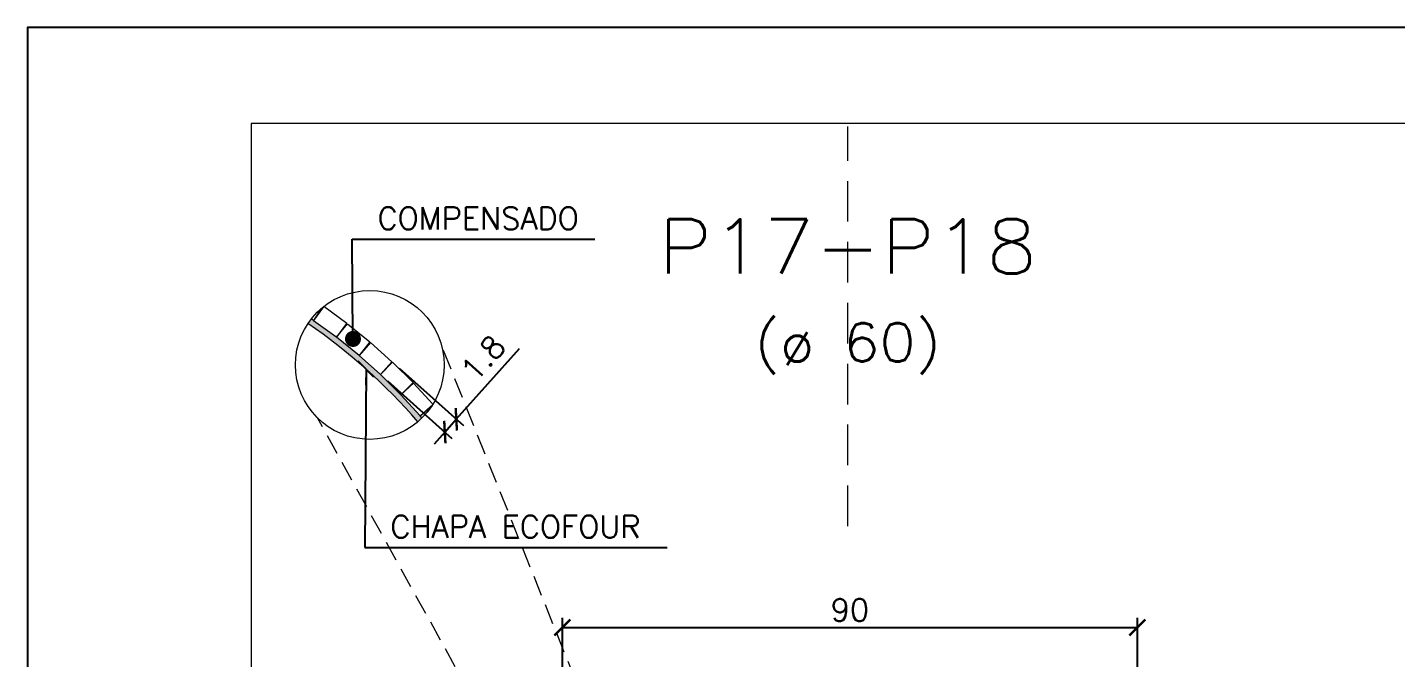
# Model space of a CAD drawing. Extents: x -23436 to 4767, y -3862 to 10024.
# Drawn here: x -19091.4 to -18662.8, y -815.1 to -617.7 of the extents above; entities that cross this region are included whole.
import ezdxf
from ezdxf.enums import TextEntityAlignment as Align

# ---------------------------------------------------------------- set-up
doc = ezdxf.new("R2010")
doc.units = 0
doc.header["$PDMODE"] = 2
doc.header["$PDSIZE"] = 10
doc.linetypes.add('HIDDEN', pattern=[9.524999999999995, 6.349999999999998, -3.174999999999998])
doc.layers.get('0').update_dxf_attribs({"lineweight": 13})
doc.layers.get('Defpoints').update_dxf_attribs({"lineweight": 13})
for name, color, linetype, lineweight in [('contorno de painel', 7, 'Continuous', 13), ('cotas', 4, 'Continuous', 13), ('EST-SIMB', 7, 'Continuous', 9), ('FOLHA MB', 7, 'Continuous', 13), ('HACHURACONCRETO', 7, 'Continuous', 13), ('Texto Seção', 7, 'Continuous', 15)]:
    doc.layers.add(name, color=color, linetype=linetype, lineweight=lineweight)
for name, color, linetype in [('Cota', 4, 'Continuous'), ('MB Logo', 254, 'Continuous'), ('Texto de Titulo', 7, 'Continuous'), ('Texto Qtd Sarr', 242, 'Continuous')]:
    doc.layers.add(name, color=color, linetype=linetype)
doc.layers.add('Laje_Perimetro', color=7, linetype='Continuous', plot=False)
doc.styles.add('ROMANS', font='romans.shx')
doc.dimstyles.new('COTA SECAO', dxfattribs={"dimtxt": 7, "dimasz": 5, "dimexe": 3, "dimexo": 3, "dimgap": 2, "dimtad": 3, "dimdec": 1, "dimlfac": 0.5, "dimzin": 12, "dimdsep": 46, "dimtxsty": 'ROMANS', "dimblk": 'ARCHTICK', "dimcen": 0, "dimclrd": 4, "dimclre": 4, "dimclrt": 1, "dimadec": 1, "dimazin": 3, "dimtfac": 1, "dimtdec": 1, "dimtmove": 0, "dimatfit": 3, "dimldrblk": 'OBLIQUE', "dimfxl": 0, "dimtolj": 1, "dimtzin": 12, "dimarcsym": 0})
doc.dimstyles.new('PAINEL', dxfattribs={"dimtxt": 7, "dimasz": 5, "dimexe": 3, "dimexo": 3, "dimgap": 3, "dimtad": 1, "dimdec": 1, "dimzin": 12, "dimdsep": 46, "dimtxsty": 'ROMANS', "dimblk": 'ARCHTICK', "dimcen": 0, "dimclrd": 4, "dimclre": 4, "dimclrt": 1, "dimadec": 1, "dimazin": 3, "dimtfac": 1, "dimtdec": 1, "dimtmove": 0, "dimatfit": 3, "dimldrblk": 'OBLIQUE', "dimfxl": 0, "dimtolj": 1, "dimtzin": 12, "dimarcsym": 0})

# ---------------------------------------------------------------- blocks, each defined once
blk = doc.blocks.new('A$C169d8357')
at = {"layer": 'FOLHA MB', "color": 1}
for points in [[(0, 1199.93842203898), (0, 149.9384220389802), (1485.020408163266, 149.9384220389802), (1485.020408163266, 1199.93842203898)], [(70, 1169.93842203898), (70, 179.9384220389802), (1455.020408163266, 179.9384220389802), (1455.020408163266, 1169.93842203898)]]:
    blk.add_lwpolyline(points, close=True, dxfattribs=at)
blk = doc.blocks.new('titulo1')
at = {"layer": 'Defpoints', "color": 252, "linetype": 'HIDDEN', "ltscale": 2}
blk.add_line((0, 0), (0, 125), dxfattribs=at)
at = {"layer": 'Defpoints', "style": 'ROMANS', "oblique": 15}
blk.add_attdef('FOLHA', text='', height=10, dxfattribs=at).set_placement((0, 15.57675084016591), align=Align.MIDDLE_CENTER)
at = {"layer": 'Texto Qtd Sarr', "color": 3, "style": 'ROMANS', "oblique": 15}
for tag, height, p in [('TITULO', 17, (0, 71.44876437297353)), ('SEÇÃO', 12, (0, 41.54817972865203))]:
    blk.add_attdef(tag, text='', height=height, dxfattribs=at).set_placement(p, align=Align.MIDDLE_CENTER)
blk = doc.blocks.new('A$C79e9a0e9')
at = {"layer": 'HACHURACONCRETO'}
h = blk.add_hatch(color=1, dxfattribs=at)
h.dxf.hatch_style = 1
edge = h.paths.add_edge_path()
edge.add_arc((7.758700074664375, 7.758700073226919), 7.758700052725315, 310.2445678957832, 314.632791517651)
edge.add_line((13.20965583391262, 2.237422338963029), (13.03514587370228, 2.447534743871472))
edge.add_line((13.03514587370228, 2.447534743871472), (11.00847628640258, 4.655724409763991))
edge.add_line((11.00847628640258, 4.655724409763991), (8.875102951151348, 6.761005727974464))
edge.add_line((8.875102951151348, 6.761005727974464), (6.640244621146849, 8.758228665258969))
edge.add_line((6.640244621146849, 8.758228665258969), (4.309368306710894, 10.6425075256044))
edge.add_line((4.309368306710894, 10.6425075256044), (1.88817590178769, 12.40923290174811))
edge.add_line((1.88817590178769, 12.40923290174811), (1.662153256853344, 12.5576107296036))
edge.add_arc((7.758700053231223, 7.758700053797554), 7.758700053152627, 141.7918671205244, 146.1805039409055)
edge.add_arc((-32.61093252662613, -37.41216328146407), 60.00000000000014, 40.854846404606974, 55.570225649170084, ccw=False)
at = {"layer": 'contorno de painel'}
blk.add_circle((7.758700053556822, 7.758700053556879), 7.758700053556822, dxfattribs=at)
at = {"layer": 'EST-SIMB'}
for points in [[(2.693345894538652, 13.63574129594923), (1.888175901800423, 12.40923290173987), (1.662153256853344, 12.55761072960405)], [(2.920748161086522, 13.82431197711463), (1.888175901800423, 12.40923290173896), (4.311591974226758, 10.64088493261249), (5.372600755697931, 12.09493457606709), (2.959985532523206, 13.85540124901348)], [(14.35413941769912, 3.67242961280283), (12.33460691104847, 5.872842960431171), (11.00847628640258, 4.655724409764048), (13.03700720418419, 2.445506702024318), (14.32775974243305, 3.6301553553551)], [(13.20965583391262, 2.237422338964222), (13.03338709513628, 2.449652337583075), (14.17701884783492, 3.399501689628039)]]:
    blk.add_lwpolyline(points, dxfattribs=at)
for points in [[(7.77185027107771, 10.15803888562357), (6.640244621139573, 8.758228665264369), (4.30722758720367, 10.64423808182846), (5.438833237141807, 12.04404830218778)], [(7.83967895519163, 10.10037518420324), (6.640244621121383, 8.758228665281194), (8.877155485992262, 6.759171441832564), (10.07658982006251, 8.101317960755523)], [(12.27280519470878, 5.93692400843031), (11.00847628640258, 4.655724409764048), (8.87314362196048, 6.762939256941763), (10.13747253026668, 8.044138855607116)]]:
    blk.add_lwpolyline(points, close=True, dxfattribs=at)
blk.add_arc((-32.61093252662613, -37.41216328146402), 60, 40.85484640248005, 55.57022564920467, dxfattribs=at)
blk = doc.blocks.new('_ArchTick')
at = {"color": 0, "linetype": 'ByBlock', "const_width": 0.15}
blk.add_lwpolyline([(-0.5, -0.5), (0.5, 0.5)], dxfattribs=at)
blk = doc.blocks.new('*D4513')
at = {"layer": 'cotas', "color": 4, "lineweight": -2, "transparency": 16777216}
for p, q in [((-18957.13267151187, -740.2799374622373), (-18937.36421674667, -718.1593744651691)), ((-18975.03958704427, -724.2770875468286), (-18954.895760647, -742.2789946856847)), ((-18978.63789004647, -728.3035271035969), (-18958.4940636492, -746.305434242453)), ((-18960.73097451407, -744.3063770190056), (-18957.13267151187, -740.2799374622373)), ((-18960.73097451407, -744.3063770190056), (-18964.06273655315, -748.0345617937928))]:
    blk.add_line(p, q, dxfattribs=at)
at = {"layer": 'Defpoints', "color": 0, "transparency": 16777216}
for p in [(-18977.27649790914, -722.2780303233812), (-18980.87480091134, -726.3044698801496), (-18957.13267151187, -740.2799374622373)]:
    blk.add_point(p, dxfattribs=at)
at = {"layer": 'cotas', "color": 4, "lineweight": -2, "transparency": 16777216, "xscale": 5, "yscale": 5, "zscale": 5}
for p, rotation in [((-18957.13267151187, -740.2799374622373), 228.2138377410218), ((-18960.73097451407, -744.3063770190056), 48.21383774102193)]:
    blk.add_blockref('_ArchTick', p, dxfattribs=dict(at, rotation=rotation))
at = {"layer": 'cotas', "color": 1, "transparency": 16777216, "insert": (-18948.76332229741, -721.1601805381142), "char_height": 7, "attachment_point": 5, "rotation": 48.213837741021884, "style": 'ROMANS'}
blk.add_mtext('\\A1;1.8', dxfattribs=at)
blk = doc.blocks.new('_OBLIQUE')
at = {"color": 0, "linetype": 'ByBlock', "lineweight": -2}
for p, q in [((0, 0), (-1, 0)), ((-0.5, -0.5), (0.5, 0.5))]:
    blk.add_line(p, q, dxfattribs=at)
blk = doc.blocks.new('DOT')
at = {"color": 0, "linetype": 'ByBlock'}
blk.add_line((-0.5, 0), (-1, 0), dxfattribs=at)
at = {"color": 0, "linetype": 'ByBlock', "const_width": 0.5}
blk.add_lwpolyline([(-0.25, 0, 1), (0.25, 0, 1)], format="xyb", close=True, dxfattribs=at)
blk = doc.blocks.new('*D4518')
at = {"layer": 'Cota', "color": 4, "lineweight": -2, "transparency": 16777216}
for p, q in [((-18923.91565983418, -881.2038777464986), (-18923.91565983418, -802.4074303465568)), ((-18923.91565983418, -805.4074303465568), (-18743.91566000403, -805.4074303465568)), ((-18743.91566000403, -881.20387773939), (-18743.91566000403, -802.4074303465568))]:
    blk.add_line(p, q, dxfattribs=at)
at = {"layer": 'Defpoints', "color": 0, "transparency": 16777216}
for p in [(-18743.91566000403, -805.4074303465568), (-18923.91565983418, -884.2038777464986), (-18743.91566000403, -884.20387773939)]:
    blk.add_point(p, dxfattribs=at)
at = {"layer": 'Cota', "color": 4, "lineweight": -2, "transparency": 16777216, "xscale": 5, "yscale": 5, "zscale": 5, "rotation": 180}
blk.add_blockref('_ArchTick', (-18923.91565983418, -805.4074303465568), dxfattribs=at)
at = {"layer": 'Cota', "color": 4, "lineweight": -2, "transparency": 16777216, "xscale": 5, "yscale": 5, "zscale": 5}
blk.add_blockref('_ArchTick', (-18743.91566000403, -805.4074303465568), dxfattribs=at)
at = {"layer": 'Cota', "color": 1, "transparency": 16777216, "insert": (-18833.9156599191, -799.9074303465568), "char_height": 7, "attachment_point": 5, "style": 'ROMANS'}
blk.add_mtext('\\A1;90', dxfattribs=at)

msp = doc.modelspace()

# ---------------------------------------------------------------- linework, layer by layer
at = {"layer": 'contorno de painel', "color": 252, "linetype": 'HIDDEN'}
for p, q in [((-18873.77564978531, -936.8713094384239), (-18961.8260826956, -716.9944788273169)), ((-18888.18228065077, -942.6366090995034), (-19000.62233548444, -739.8308245262015))]:
    msp.add_line(p, q, dxfattribs=at)
at = {"layer": 'Laje_Perimetro'}
msp.add_lwpolyline([(-17606.37687271501, -617.7405397181392), (-19091.39728087827, -617.7405397181392), (-19091.39728087827, -1667.740539718139), (-17606.37687271501, -1667.740539718139)], close=True, dxfattribs=at)

# ---------------------------------------------------------------- block references
at = {"layer": 'contorno de painel', "xscale": 3, "yscale": 3, "zscale": 3}
msp.add_blockref('A$C79e9a0e9', (-19007.50626736932, -746.581984205648), dxfattribs=at)
at = {"layer": 'MB Logo'}
msp.add_blockref('A$C169d8357', (-19091.39728087827, -1817.678961757119), dxfattribs=at)
at = {"layer": 'Texto Seção'}
ref = msp.add_blockref('titulo1', (-18834.57538153165, -773.7257071469267), dxfattribs=at)
ref.add_attrib('TITULO', 'P17-P18', dxfattribs={"layer": 'Texto de Titulo', "color": 7, "height": 17, "style": 'ROMANS', "width": 1.1}).set_placement((-18834.57538153165, -686.2257071469267), align=Align.MIDDLE_CENTER)
ref.add_attrib('SEÇÃO', '(ø 60)', dxfattribs={"layer": 'Texto de Titulo', "color": 7, "height": 12, "style": 'ROMANS', "width": 1.1}).set_placement((-18834.57538153165, -716.2257071469267), align=Align.MIDDLE_CENTER)

# ---------------------------------------------------------------- texts
at = {"layer": 'contorno de painel', "color": 240, "char_height": 7, "attachment_point": 7, "style": 'ROMANS'}
for s, insert in [('COMPENSADO', (-18981.77229604686, -680.9208337223645)), ('CHAPA ECOFOUR', (-18977.75114713349, -777.4011365967272))]:
    msp.add_mtext(s, dxfattribs=dict(at, insert=insert))

# ---------------------------------------------------------------- dimensions: what is measured, and where the dimension line sits
at = {"layer": 'Cota'}
dim = msp.add_linear_dim(base=(-18743.91566000403, -805.4074303465568), p1=(-18923.91565983418, -884.2038777464986), p2=(-18743.91566000403, -884.20387773939), dimstyle='COTA SECAO', dxfattribs=at)
dim.commit()
dim.dimension.update_dxf_attribs({"geometry": '*D4518', "text_midpoint": (-18833.9156599191, -799.9074303465568)})
at = {"layer": 'cotas'}
dim = msp.add_aligned_dim(p1=(-18980.87480091134, -726.3044698801496), p2=(-18977.27649790914, -722.2780303233812), distance=-27.01559554330362, dimstyle='PAINEL', override={"dimlfac": 0.333}, dxfattribs=at)
dim.commit()
dim.dimension.update_dxf_attribs({"geometry": '*D4513', "text_midpoint": (-18948.76332229741, -721.1601805381142)})

# ---------------------------------------------------------------- leaders
at = {"layer": 'contorno de painel', "annotation_type": 0, "has_hookline": 1, "hookline_direction": 0, "text_width": 67.99999999999999}
msp.add_leader([(-18989.47631083323, -715.1692446832858), (-18989.77229604686, -683.9208337223645), (-18984.77229604686, -683.9208337223645)], dimstyle='PAINEL', override={"dimldrblk": 'Dot'}, dxfattribs=at)
at = {"layer": 'contorno de painel', "annotation_type": 0, "has_hookline": 1, "hookline_direction": 0, "text_width": 86.66666666666664}
msp.add_leader([(-18985.39258232168, -724.6065472130904), (-18985.75114713349, -780.4011365967272), (-18980.75114713349, -780.4011365967272)], dimstyle='PAINEL', dxfattribs=at)

doc.saveas('drawing.dxf')
